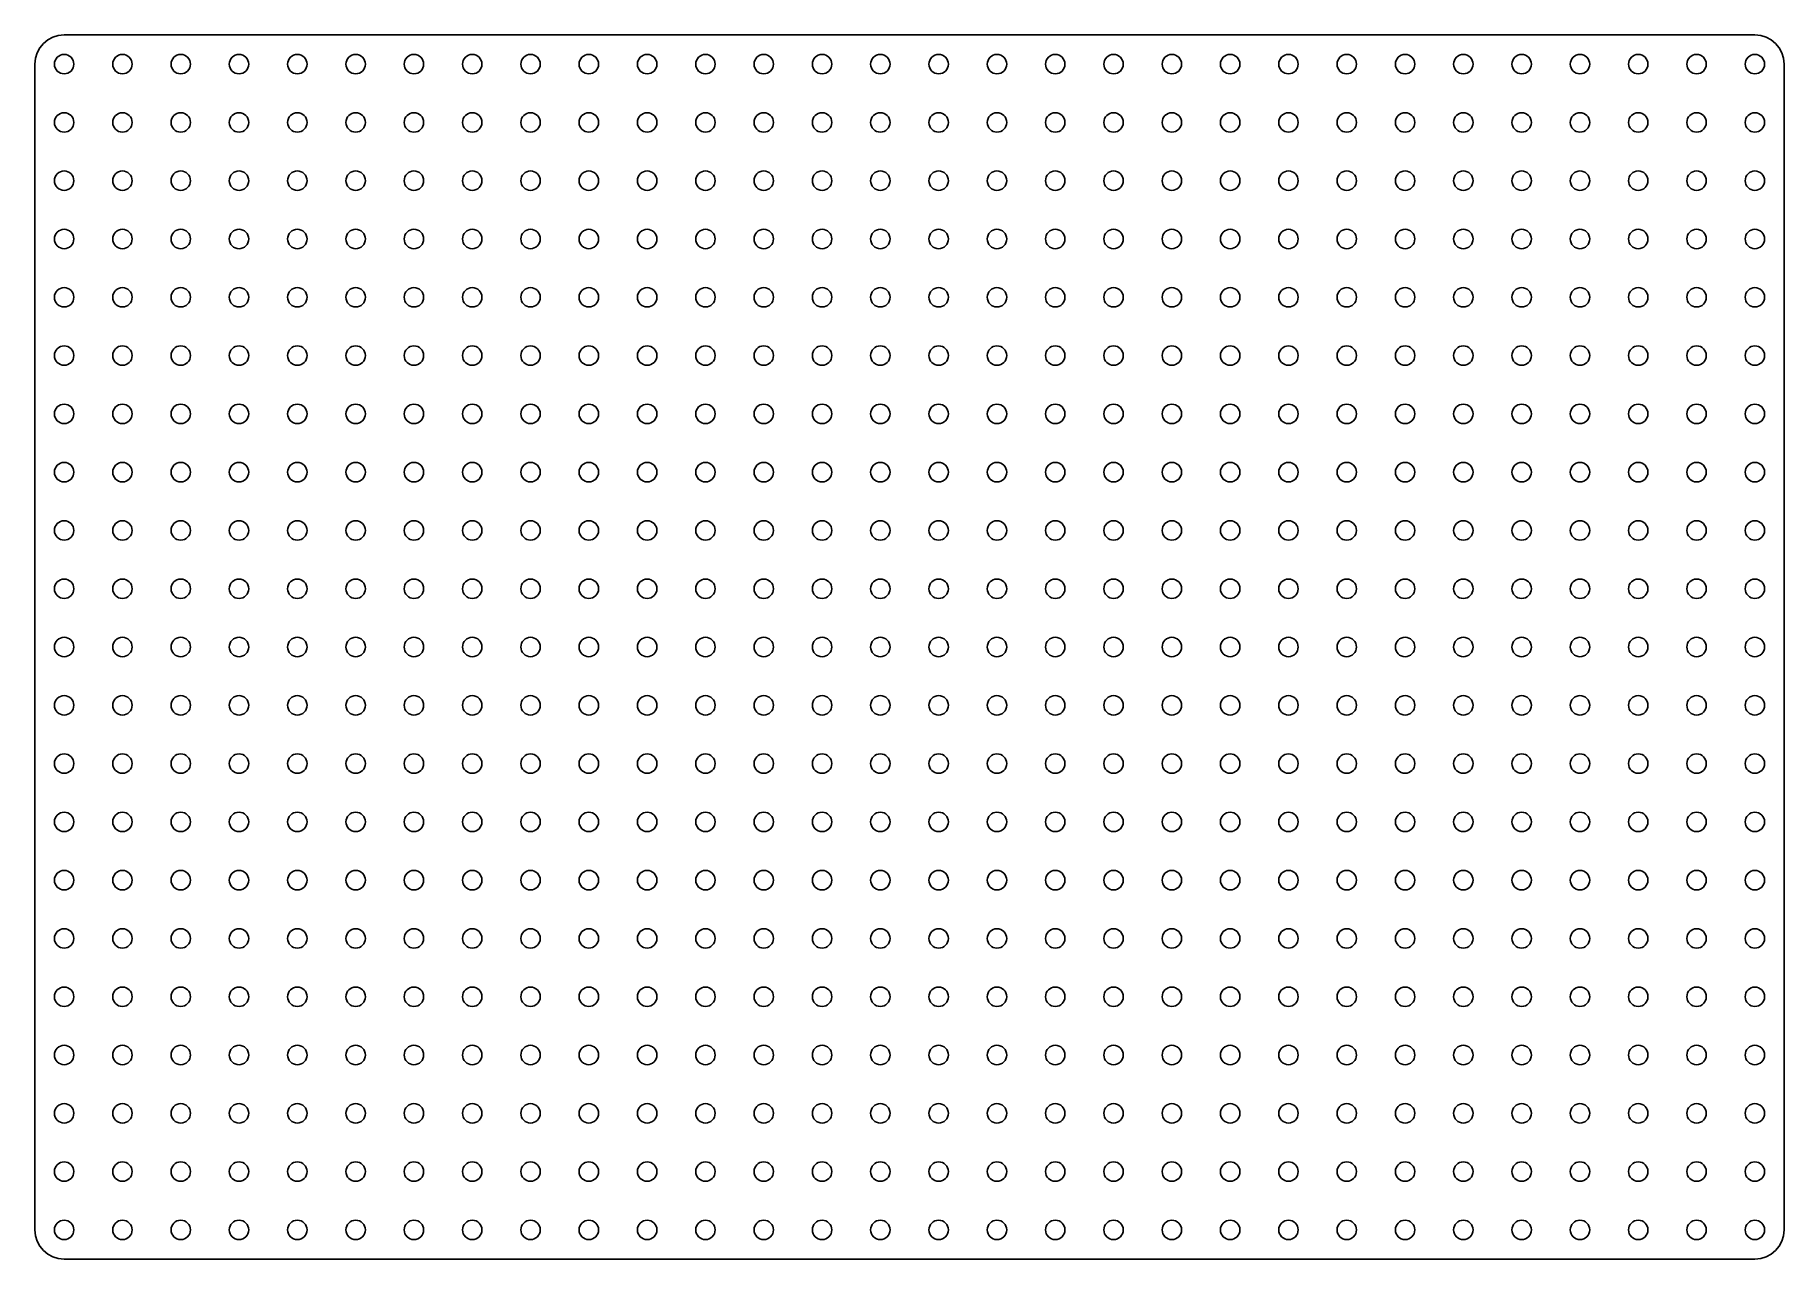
# Model space of a CAD drawing. Header units: millimetres. Extents: x 252 to 522, y 301 to 490.
import ezdxf

# ---------------------------------------------------------------- set-up
doc = ezdxf.new("R2010")
doc.units = ezdxf.units.MM
doc.layers.add('Default', color=7, linetype='Continuous')

msp = doc.modelspace()

# ---------------------------------------------------------------- linework, layer by layer
at = {"layer": 'Default', "color": 7, "linetype": 'Continuous'}
for p, q in [((256.43, 489.74), (517.43, 489.74)), ((251.93, 305.24), (251.93, 485.24)), ((521.93, 485.24), (521.93, 305.24)), ((256.43, 300.74), (517.43, 300.74))]:
    msp.add_line(p, q, dxfattribs=at)
for centre in [(256.43, 485.24), (265.43, 485.24), (274.43, 485.24), (283.43, 485.24), (292.43, 485.24), (301.43, 485.24), (310.43, 485.24), (319.43, 485.24), (328.43, 485.24), (337.43, 485.24), (346.43, 485.24), (355.43, 485.24), (364.43, 485.24), (373.43, 485.24), (382.43, 485.24), (391.43, 485.24), (400.43, 485.24), (409.43, 485.24), (418.43, 485.24), (427.43, 485.24), (436.43, 485.24), (445.43, 485.24), (454.43, 485.24), (463.43, 485.24), (472.43, 485.24), (481.43, 485.24), (490.43, 485.24), (499.43, 485.24), (508.43, 485.24), (517.43, 485.24), (256.43, 476.24), (265.43, 476.24), (274.43, 476.24), (283.43, 476.24), (292.43, 476.24), (301.43, 476.24), (310.43, 476.24), (319.43, 476.24), (328.43, 476.24), (337.43, 476.24), (346.43, 476.24), (355.43, 476.24), (364.43, 476.24), (373.43, 476.24), (382.43, 476.24), (391.43, 476.24), (400.43, 476.24), (409.43, 476.24), (418.43, 476.24), (427.43, 476.24), (436.43, 476.24), (445.43, 476.24), (454.43, 476.24), (463.43, 476.24), (472.43, 476.24), (481.43, 476.24), (490.43, 476.24), (499.43, 476.24), (508.43, 476.24), (517.43, 476.24), (256.43, 467.24), (265.43, 467.24), (274.43, 467.24), (283.43, 467.24), (292.43, 467.24), (301.43, 467.24), (310.43, 467.24), (319.43, 467.24), (328.43, 467.24), (337.43, 467.24), (346.43, 467.24), (355.43, 467.24), (364.43, 467.24), (373.43, 467.24), (382.43, 467.24), (391.43, 467.24), (400.43, 467.24), (409.43, 467.24), (418.43, 467.24), (427.43, 467.24), (436.43, 467.24), (445.43, 467.24), (454.43, 467.24), (463.43, 467.24), (472.43, 467.24), (481.43, 467.24), (490.43, 467.24), (499.43, 467.24), (508.43, 467.24), (517.43, 467.24), (256.43, 458.24), (265.43, 458.24), (274.43, 458.24), (283.43, 458.24), (292.43, 458.24), (301.43, 458.24), (310.43, 458.24), (319.43, 458.24), (328.43, 458.24), (337.43, 458.24), (346.43, 458.24), (355.43, 458.24), (364.43, 458.24), (373.43, 458.24), (382.43, 458.24), (391.43, 458.24), (400.43, 458.24), (409.43, 458.24), (418.43, 458.24), (427.43, 458.24), (436.43, 458.24), (445.43, 458.24), (454.43, 458.24), (463.43, 458.24), (472.43, 458.24), (481.43, 458.24), (490.43, 458.24), (499.43, 458.24), (508.43, 458.24), (517.43, 458.24), (256.43, 449.24), (265.43, 449.24), (274.43, 449.24), (283.43, 449.24), (292.43, 449.24), (301.43, 449.24), (310.43, 449.24), (319.43, 449.24), (328.43, 449.24), (337.43, 449.24), (346.43, 449.24), (355.43, 449.24), (364.43, 449.24), (373.43, 449.24), (382.43, 449.24), (391.43, 449.24), (400.43, 449.24), (409.43, 449.24), (418.43, 449.24), (427.43, 449.24), (436.43, 449.24), (445.43, 449.24), (454.43, 449.24), (463.43, 449.24), (472.43, 449.24), (481.43, 449.24), (490.43, 449.24), (499.43, 449.24), (508.43, 449.24), (517.43, 449.24), (256.43, 440.24), (265.43, 440.24), (274.43, 440.24), (283.43, 440.24), (292.43, 440.24), (301.43, 440.24), (310.43, 440.24), (319.43, 440.24), (328.43, 440.24), (337.43, 440.24), (346.43, 440.24), (355.43, 440.24), (364.43, 440.24), (373.43, 440.24), (382.43, 440.24), (391.43, 440.24), (400.43, 440.24), (409.43, 440.24), (418.43, 440.24), (427.43, 440.24), (436.43, 440.24), (445.43, 440.24), (454.43, 440.24), (463.43, 440.24), (472.43, 440.24), (481.43, 440.24), (490.43, 440.24), (499.43, 440.24), (508.43, 440.24), (517.43, 440.24), (256.43, 431.24), (265.43, 431.24), (274.43, 431.24), (283.43, 431.24), (292.43, 431.24), (301.43, 431.24), (310.43, 431.24), (319.43, 431.24), (328.43, 431.24), (337.43, 431.24), (346.43, 431.24), (355.43, 431.24), (364.43, 431.24), (373.43, 431.24), (382.43, 431.24), (391.43, 431.24), (400.43, 431.24), (409.43, 431.24), (418.43, 431.24), (427.43, 431.24), (436.43, 431.24), (445.43, 431.24), (454.43, 431.24), (463.43, 431.24), (472.43, 431.24), (481.43, 431.24), (490.43, 431.24), (499.43, 431.24), (508.43, 431.24), (517.43, 431.24), (256.43, 422.24), (265.43, 422.24), (274.43, 422.24), (283.43, 422.24), (292.43, 422.24), (301.43, 422.24), (310.43, 422.24), (319.43, 422.24), (328.43, 422.24), (337.43, 422.24), (346.43, 422.24), (355.43, 422.24), (364.43, 422.24), (373.43, 422.24), (382.43, 422.24), (391.43, 422.24), (400.43, 422.24), (409.43, 422.24), (418.43, 422.24), (427.43, 422.24), (436.43, 422.24), (445.43, 422.24), (454.43, 422.24), (463.43, 422.24), (472.43, 422.24), (481.43, 422.24), (490.43, 422.24), (499.43, 422.24), (508.43, 422.24), (517.43, 422.24), (256.43, 413.24), (265.43, 413.24), (274.43, 413.24), (283.43, 413.24), (292.43, 413.24), (301.43, 413.24), (310.43, 413.24), (319.43, 413.24), (328.43, 413.24), (337.43, 413.24), (346.43, 413.24), (355.43, 413.24), (364.43, 413.24), (373.43, 413.24), (382.43, 413.24), (391.43, 413.24), (400.43, 413.24), (409.43, 413.24), (418.43, 413.24), (427.43, 413.24), (436.43, 413.24), (445.43, 413.24), (454.43, 413.24), (463.43, 413.24), (472.43, 413.24), (481.43, 413.24), (490.43, 413.24), (499.43, 413.24), (508.43, 413.24), (517.43, 413.24), (256.43, 404.24), (265.43, 404.24), (274.43, 404.24), (283.43, 404.24), (292.43, 404.24), (301.43, 404.24), (310.43, 404.24), (319.43, 404.24), (328.43, 404.24), (337.43, 404.24), (346.43, 404.24), (355.43, 404.24), (364.43, 404.24), (373.43, 404.24), (382.43, 404.24), (391.43, 404.24), (400.43, 404.24), (409.43, 404.24), (418.43, 404.24), (427.43, 404.24), (436.43, 404.24), (445.43, 404.24), (454.43, 404.24), (463.43, 404.24), (472.43, 404.24), (481.43, 404.24), (490.43, 404.24), (499.43, 404.24), (508.43, 404.24), (517.43, 404.24), (256.43, 395.24), (265.43, 395.24), (274.43, 395.24), (283.43, 395.24), (292.43, 395.24), (301.43, 395.24), (310.43, 395.24), (319.43, 395.24), (328.43, 395.24), (337.43, 395.24), (346.43, 395.24), (355.43, 395.24), (364.43, 395.24), (373.43, 395.24), (382.43, 395.24), (391.43, 395.24), (400.43, 395.24), (409.43, 395.24), (418.43, 395.24), (427.43, 395.24), (436.43, 395.24), (445.43, 395.24), (454.43, 395.24), (463.43, 395.24), (472.43, 395.24), (481.43, 395.24), (490.43, 395.24), (499.43, 395.24), (508.43, 395.24), (517.43, 395.24), (256.43, 386.24), (265.43, 386.24), (274.43, 386.24), (283.43, 386.24), (292.43, 386.24), (301.43, 386.24), (310.43, 386.24), (319.43, 386.24), (328.43, 386.24), (337.43, 386.24), (346.43, 386.24), (355.43, 386.24), (364.43, 386.24), (373.43, 386.24), (382.43, 386.24), (391.43, 386.24), (400.43, 386.24), (409.43, 386.24), (418.43, 386.24), (427.43, 386.24), (436.43, 386.24), (445.43, 386.24), (454.43, 386.24), (463.43, 386.24), (472.43, 386.24), (481.43, 386.24), (490.43, 386.24), (499.43, 386.24), (508.43, 386.24), (517.43, 386.24), (256.43, 377.24), (265.43, 377.24), (274.43, 377.24), (283.43, 377.24), (292.43, 377.24), (301.43, 377.24), (310.43, 377.24), (319.43, 377.24), (328.43, 377.24), (337.43, 377.24), (346.43, 377.24), (355.43, 377.24), (364.43, 377.24), (373.43, 377.24), (382.43, 377.24), (391.43, 377.24), (400.43, 377.24), (409.43, 377.24), (418.43, 377.24), (427.43, 377.24), (436.43, 377.24), (445.43, 377.24), (454.43, 377.24), (463.43, 377.24), (472.43, 377.24), (481.43, 377.24), (490.43, 377.24), (499.43, 377.24), (508.43, 377.24), (517.43, 377.24), (256.43, 368.24), (265.43, 368.24), (274.43, 368.24), (283.43, 368.24), (292.43, 368.24), (301.43, 368.24), (310.43, 368.24), (319.43, 368.24), (328.43, 368.24), (337.43, 368.24), (346.43, 368.24), (355.43, 368.24), (364.43, 368.24), (373.43, 368.24), (382.43, 368.24), (391.43, 368.24), (400.43, 368.24), (409.43, 368.24), (418.43, 368.24), (427.43, 368.24), (436.43, 368.24), (445.43, 368.24), (454.43, 368.24), (463.43, 368.24), (472.43, 368.24), (481.43, 368.24), (490.43, 368.24), (499.43, 368.24), (508.43, 368.24), (517.43, 368.24), (256.43, 359.24), (265.43, 359.24), (274.43, 359.24), (283.43, 359.24), (292.43, 359.24), (301.43, 359.24), (310.43, 359.24), (319.43, 359.24), (328.43, 359.24), (337.43, 359.24), (346.43, 359.24), (355.43, 359.24), (364.43, 359.24), (373.43, 359.24), (382.43, 359.24), (391.43, 359.24), (400.43, 359.24), (409.43, 359.24), (418.43, 359.24), (427.43, 359.24), (436.43, 359.24), (445.43, 359.24), (454.43, 359.24), (463.43, 359.24), (472.43, 359.24), (481.43, 359.24), (490.43, 359.24), (499.43, 359.24), (508.43, 359.24), (517.43, 359.24), (256.43, 350.24), (265.43, 350.24), (274.43, 350.24), (283.43, 350.24), (292.43, 350.24), (301.43, 350.24), (310.43, 350.24), (319.43, 350.24), (328.43, 350.24), (337.43, 350.24), (346.43, 350.24), (355.43, 350.24), (364.43, 350.24), (373.43, 350.24), (382.43, 350.24), (391.43, 350.24), (400.43, 350.24), (409.43, 350.24), (418.43, 350.24), (427.43, 350.24), (436.43, 350.24), (445.43, 350.24), (454.43, 350.24), (463.43, 350.24), (472.43, 350.24), (481.43, 350.24), (490.43, 350.24), (499.43, 350.24), (508.43, 350.24), (517.43, 350.24), (256.43, 341.24), (265.43, 341.24), (274.43, 341.24), (283.43, 341.24), (292.43, 341.24), (301.43, 341.24), (310.43, 341.24), (319.43, 341.24), (328.43, 341.24), (337.43, 341.24), (346.43, 341.24), (355.43, 341.24), (364.43, 341.24), (373.43, 341.24), (382.43, 341.24), (391.43, 341.24), (400.43, 341.24), (409.43, 341.24), (418.43, 341.24), (427.43, 341.24), (436.43, 341.24), (445.43, 341.24), (454.43, 341.24), (463.43, 341.24), (472.43, 341.24), (481.43, 341.24), (490.43, 341.24), (499.43, 341.24), (508.43, 341.24), (517.43, 341.24), (256.43, 332.24), (265.43, 332.24), (274.43, 332.24), (283.43, 332.24), (292.43, 332.24), (301.43, 332.24), (310.43, 332.24), (319.43, 332.24), (328.43, 332.24), (337.43, 332.24), (346.43, 332.24), (355.43, 332.24), (364.43, 332.24), (373.43, 332.24), (382.43, 332.24), (391.43, 332.24), (400.43, 332.24), (409.43, 332.24), (418.43, 332.24), (427.43, 332.24), (436.43, 332.24), (445.43, 332.24), (454.43, 332.24), (463.43, 332.24), (472.43, 332.24), (481.43, 332.24), (490.43, 332.24), (499.43, 332.24), (508.43, 332.24), (517.43, 332.24), (256.43, 323.24), (265.43, 323.24), (274.43, 323.24), (283.43, 323.24), (292.43, 323.24), (301.43, 323.24), (310.43, 323.24), (319.43, 323.24), (328.43, 323.24), (337.43, 323.24), (346.43, 323.24), (355.43, 323.24), (364.43, 323.24), (373.43, 323.24), (382.43, 323.24), (391.43, 323.24), (400.43, 323.24), (409.43, 323.24), (418.43, 323.24), (427.43, 323.24), (436.43, 323.24), (445.43, 323.24), (454.43, 323.24), (463.43, 323.24), (472.43, 323.24), (481.43, 323.24), (490.43, 323.24), (499.43, 323.24), (508.43, 323.24), (517.43, 323.24), (256.43, 314.24), (265.43, 314.24), (274.43, 314.24), (283.43, 314.24), (292.43, 314.24), (301.43, 314.24), (310.43, 314.24), (319.43, 314.24), (328.43, 314.24), (337.43, 314.24), (346.43, 314.24), (355.43, 314.24), (364.43, 314.24), (373.43, 314.24), (382.43, 314.24), (391.43, 314.24), (400.43, 314.24), (409.43, 314.24), (418.43, 314.24), (427.43, 314.24), (436.43, 314.24), (445.43, 314.24), (454.43, 314.24), (463.43, 314.24), (472.43, 314.24), (481.43, 314.24), (490.43, 314.24), (499.43, 314.24), (508.43, 314.24), (517.43, 314.24), (256.43, 305.24), (265.43, 305.24), (274.43, 305.24), (283.43, 305.24), (292.43, 305.24), (301.43, 305.24), (310.43, 305.24), (319.43, 305.24), (328.43, 305.24), (337.43, 305.24), (346.43, 305.24), (355.43, 305.24), (364.43, 305.24), (373.43, 305.24), (382.43, 305.24), (391.43, 305.24), (400.43, 305.24), (409.43, 305.24), (418.43, 305.24), (427.43, 305.24), (436.43, 305.24), (445.43, 305.24), (454.43, 305.24), (463.43, 305.24), (472.43, 305.24), (481.43, 305.24), (490.43, 305.24), (499.43, 305.24), (508.43, 305.24), (517.43, 305.24)]:
    msp.add_circle(centre, 1.5, dxfattribs=at)
for centre, start, end in [((256.43, 485.24), 90, 180), ((517.43, 485.24), 0, 90), ((256.43, 305.24), 180, 270), ((517.43, 305.24), 270, 0)]:
    msp.add_arc(centre, 4.5, start, end, dxfattribs=at)

doc.saveas('drawing.dxf')
